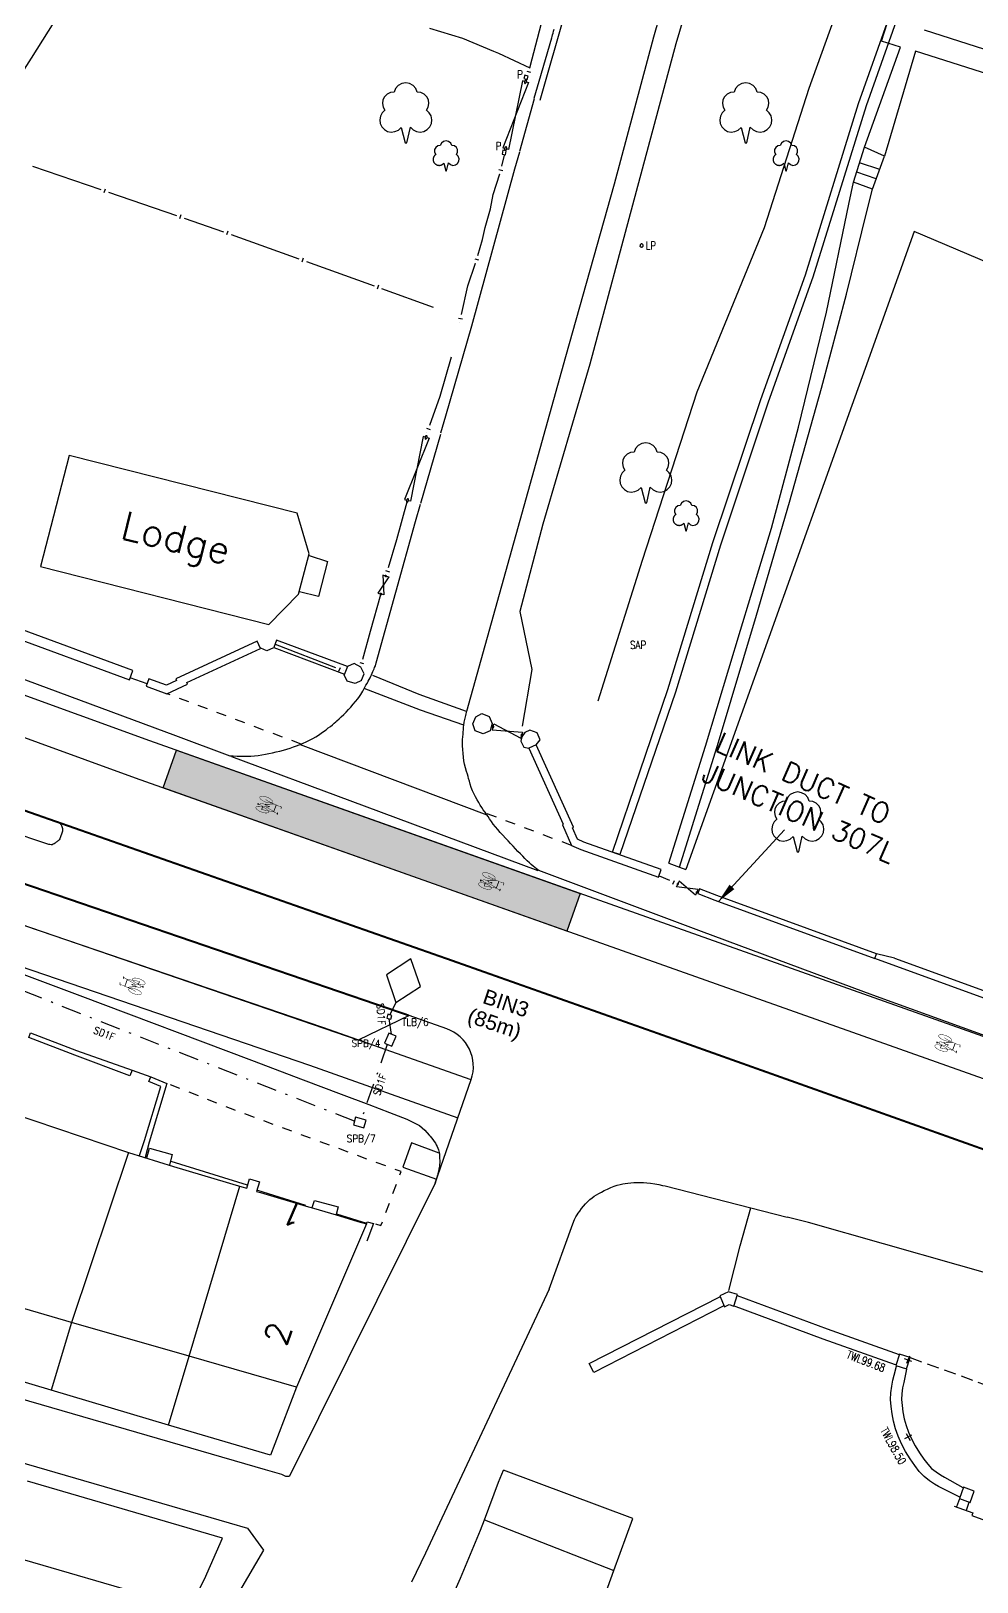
# Model space of a CAD drawing. Extents: x 427500 to 429848, y 434500 to 436505.
# Drawn here: x 428305.4 to 428352.7, y 435722.5 to 435800.1 of the extents above; entities that cross this region are included whole.
import ezdxf

# ---------------------------------------------------------------- set-up
doc = ezdxf.new("R2010")
doc.units = 0
for name, pattern in [('1003', [0.9, 0.6, -0.3]), ('1004', [6, 4, -2]), ('1010', [2, 1, -1]), ('DASHDOT1', [2, 1, -0.5, 0, -0.5]), ('DASHEDLINE', [1, 0.5, -0.5])]:
    doc.linetypes.add(name, pattern=pattern)
doc.layers.get('0').update_dxf_attribs({"color": 222})
for name, color, linetype in [('du-UTMCBOX', 40, 'Continuous'), ('du-UTMCDUCT-F1', 40, 'DASHDOT1'), ('du-UTMCTEXT', 40, 'Continuous'), ('LOOPS', 3, 'Continuous'), ('LPTIP_Ex_Base', 8, 'Continuous'), ('OS_LINE - Road Or Track', 8, 'DASHEDLINE'), ('PRO-MARKINGS', 7, 'Continuous'), ('PROPOSED', 1, 'Continuous'), ('UTC Text', 7, 'Continuous'), ('UTC_LOOPS', 3, 'Continuous')]:
    doc.layers.add(name, color=color, linetype=linetype)
doc.styles.add('LCC Romans', font='romans.shx', dxfattribs={"width": 0.9})
doc.styles.add('MtXpl_Romans', font='romans__.ttf')
doc.styles.add('Romans', font='romans.shx', dxfattribs={"width": 0.9})
doc.styles.get("Standard").update_dxf_attribs({"font": 'romans.shx'})
doc.dimstyles.new('LCC-Set-Out', dxfattribs={"dimtxt": 0.4, "dimasz": 0.8, "dimexe": 0.7, "dimexo": 0.25, "dimgap": 0.25, "dimtad": 2, "dimtih": 1, "dimtoh": 1, "dimdec": 3, "dimzin": 1, "dimdsep": 46, "dimtxsty": 'Romans', "dimcen": 0, "dimclrd": 256, "dimclre": 256, "dimclrt": 256, "dimadec": 0, "dimazin": 0, "dimtfac": 1, "dimtdec": 3, "dimtofl": 0, "dimtmove": 0, "dimatfit": 3, "dimfxl": 1, "dimtolj": 1, "dimtzin": 0, "dimarcsym": 0})

# ---------------------------------------------------------------- blocks, each defined once
blk = doc.blocks.new('FENCE_UP')
at = {"color": 0, "linetype": 'ByBlock', "flags": 128}
blk.add_lwpolyline([(0, 0.5), (0, -0.5)], dxfattribs=at)
blk = doc.blocks.new('GATE')
at = {"color": 0, "linetype": 'ByBlock', "flags": 128}
for points in [[(-0.450902, 0), (-0.451904, 0.007014), (-0.455912, 0.014028), (-0.460922, 0.019038), (-0.467936, 0.023046), (-0.475952, 0.024048), (-0.482966, 0.023046), (-0.48998, 0.019038), (-0.49499, 0.014028), (-0.498998, 0.007014), (-0.5, 0), (-0.498998, -0.007014), (-0.49499, -0.014028), (-0.48998, -0.019038), (-0.482966, -0.023046), (-0.475952, -0.024048), (-0.467936, -0.023046), (-0.460922, -0.019038), (-0.455912, -0.014028), (-0.451904, -0.007014)], [(-0.475952, 0.024048), (-0.475952, 0.078156), (0.475952, -0.078156), (0.475952, -0.024048)], [(-0.475952, -0.024048), (-0.475952, -0.078156), (0.475952, 0.078156), (0.475952, 0.024048)], [(-0.450902, 0), (-0.451904, -0.007014)], [(0.5, 0), (0.498998, 0.007014), (0.49499, 0.014028), (0.48998, 0.019038), (0.482966, 0.023046), (0.475952, 0.024048), (0.467936, 0.023046), (0.460922, 0.019038), (0.455912, 0.014028), (0.451904, 0.007014), (0.450902, 0), (0.451904, -0.007014), (0.455912, -0.014028), (0.460922, -0.019038), (0.467936, -0.023046), (0.475952, -0.024048), (0.482966, -0.023046), (0.48998, -0.019038), (0.49499, -0.014028), (0.498998, -0.007014)], [(0.5, 0), (0.498998, -0.007014)]]:
    blk.add_lwpolyline(points, dxfattribs=at)
blk = doc.blocks.new('CIRCL')
at = {"color": 0, "linetype": 'ByBlock', "flags": 128}
for points in [[(0.5, 0), (0.475, 0.154), (0.404, 0.293), (0.293, 0.404), (0.154, 0.475), (0, 0.5), (-0.154, 0.475), (-0.293, 0.404), (-0.404, 0.293), (-0.475, 0.154), (-0.5, 0), (-0.475, -0.154), (-0.404, -0.293), (-0.293, -0.404), (-0.154, -0.475), (0, -0.5), (0.154, -0.475), (0.293, -0.404), (0.404, -0.293), (0.475, -0.154)], [(0.5, 0), (0.475, -0.154)]]:
    blk.add_lwpolyline(points, dxfattribs=at)
blk = doc.blocks.new('SPOT')
at = {"color": 0, "linetype": 'ByBlock', "flags": 128}
for points in [[(-0.5, 0), (0.5, 0)], [(0, 0.5), (0, -0.5)]]:
    blk.add_lwpolyline(points, dxfattribs=at)
blk = doc.blocks.new('1057s')
at = {"color": 0}
blk.add_line((-0.063, 0.42), (-0.043, 0.389), dxfattribs=at)
for points, const_width in [([(-0.303, 0.316), (-0.289, 0.362), (-0.277, 0.409), (-0.268, 0.455), (-0.26, 0.501), (-0.255, 0.547), (-0.25, 0.594), (-0.246, 0.64), (-0.243, 0.688), (-0.24, 0.736), (-0.238, 0.783), (-0.236, 0.827), (-0.234, 0.867), (-0.232, 0.901), (-0.231, 0.928), (-0.23, 0.945), (-0.23, 0.951)], 0.0208), ([(-0.23, 0.92), (0.114, 0.92)], 0.0417), ([(-0.199, 0.701), (-0.23, 0.764)], 0.0333), ([(-0.23, 0.951), (-0.22, 1.097)], 0.0208), ([(-0.224, 0.766), (-0.229, 0.778)], 0.0125), ([(-0.209, 0.753), (-0.23, 0.795)], 0.00833), ([(-0.227, 0.778), (-0.228, 0.782)], 0.00833), ([(0.041, 0.461), (0.124, 0.92)], 0.0208), ([(0.11, 0.931), (0.125, 0.931)], 0.0208), ([(0.124, 0.92), (0.124, 0.951)], 0.0125), ([(0.134, 0.941), (0.155, 1.097)], 0.0208), ([(0.239, 0.357), (0.134, 0.931)], 0.0208), ([(0.134, 0.92), (0.134, 0.951)], 0.0125), ([(-0.053, 0.399), (-0.199, 0.701)], 0.0329), ([(-0.053, 0.399), (-0.199, 0.701)], 0.0125), ([(-0.063, 0.399), (-0.053, 0.368)], 0.0125), ([(-0.024, 0.528), (-0.023, 0.589)], 0.0417), ([(-0.033, 0.586), (-0.029, 0.591), (-0.025, 0.595), (-0.02, 0.595), (-0.017, 0.592), (-0.014, 0.586)], 0.0125), ([(-0.01, 0.484), (-0.029, 0.54)], 0.0189), ([(0.031, 0.155), (0.051, 0.118)], 0.0189), ([(0.051, 0.123), (0.051, 0.065)], 0.0417), ([(0.044, 0.065), (0.047, 0.056), (0.053, 0.055), (0.058, 0.061), (0.063, 0.071)], 0.0125), ([(0.072, 0.316), (0.239, 0.316)], 0.0417), ([(0.239, 0.357), (0.249, 0.316)], 0.0208), ([(0.249, 0.316), (0.239, 0.295)], 0.0125)]:
    blk.add_lwpolyline(points, dxfattribs=dict(at, const_width=const_width))
for points in [[(-0.221, 1.098, 0.0208, 0.0219, 0), (-0.226, 1.108, 0.0219, 0.0229, 0), (-0.229, 1.116, 0.0229, 0.0238, 0), (-0.233, 1.123, 0.0238, 0.0245, 0), (-0.236, 1.129, 0.0245, 0.0252, 0), (-0.239, 1.135, 0.0252, 0.0258, 0), (-0.241, 1.14, 0.0258, 0.0263, 0), (-0.243, 1.144, 0.0263, 0.0268, 0), (-0.244, 1.149, 0.0268, 0.0272, 0), (-0.246, 1.153, 0.0272, 0.0277, 0), (-0.246, 1.156, 0.0277, 0.0281, 0), (-0.246, 1.16, 0.0281, 0.0285, 0), (-0.245, 1.164, 0.0285, 0.0289, 0), (-0.244, 1.168, 0.0289, 0.0294, 0), (-0.242, 1.171, 0.0294, 0.0299, 0), (-0.238, 1.175, 0.0299, 0.0305, 0), (-0.234, 1.179, 0.0305, 0.0313, 0), (-0.229, 1.183, 0.0313, 0.0321, 0), (-0.222, 1.188, 0.0321, 0.0331, 0), (-0.213, 1.192, 0.0331, 0.0343, 0), (-0.203, 1.195, 0.0343, 0.0357, 0), (-0.19, 1.199, 0.0357, 0.0374, 0), (-0.175, 1.201, 0.0374, 0.0394, 0), (-0.157, 1.203, 0.0394, 0.0417, 0), (-0.135, 1.203, 0.0417, 0.0417, 0)], [(0.076, 1.129, 0.0208, 0.0625, 0), (0.172, 1.125, 0.0625, 0.0208, 0), (0.215, 1.143, 0.0208, 0.0208, 0)]]:
    blk.add_lwpolyline(points, format="xyseb", dxfattribs=at)
at = {"color": 0, "const_width": 0.0208}
for points in [[(-0.303, 0.691, 0.213749), (-0.343, 0.673, 0.093897), (-0.392, 0.591, 0.050566), (-0.418, 0.49, 0.037992), (-0.428, 0.352, 0.037992), (-0.418, 0.214, 0.050566), (-0.392, 0.113, 0.093897), (-0.343, 0.031, 0.213749), (-0.303, 0.013, 0.213749), (-0.264, 0.031, 0.093897), (-0.215, 0.113, 0.050566), (-0.188, 0.214, 0.037992), (-0.178, 0.352, 0.037992), (-0.188, 0.49, 0.050566), (-0.215, 0.591, 0.093897), (-0.264, 0.673, 0.213749)], [(0.009, 0.482, 0.211848), (-0.01, 0.473, 0.094525), (-0.035, 0.433, 0.051213), (-0.048, 0.384, 0.038544), (-0.053, 0.316, 0.038544), (-0.048, 0.247, 0.051213), (-0.035, 0.198, 0.094525), (-0.01, 0.158, 0.211848), (0.009, 0.149, 0.211848), (0.029, 0.158, 0.094525), (0.054, 0.198, 0.051213), (0.067, 0.247, 0.038544), (0.072, 0.316, 0.038544), (0.067, 0.384, 0.051213), (0.054, 0.433, 0.094525), (0.029, 0.473, 0.211848)], [(0.239, 0.691, 0.213749), (0.199, 0.673, 0.093897), (0.15, 0.591, 0.050566), (0.124, 0.49, 0.037992), (0.114, 0.352, 0.037992), (0.124, 0.214, 0.050566), (0.15, 0.113, 0.093897), (0.199, 0.031, 0.213749), (0.239, 0.013, 0.213749), (0.278, 0.031, 0.093897), (0.327, 0.113, 0.050566), (0.353, 0.214, 0.037992), (0.364, 0.352, 0.037992), (0.353, 0.49, 0.050566), (0.327, 0.591, 0.093897), (0.278, 0.673, 0.213749)]]:
    blk.add_lwpolyline(points, format="xyb", close=True, dxfattribs=at)
at = {"color": 0}
for points in [[(-0.038, 0.587), (-0.038, 0.588), (-0.037, 0.59), (-0.036, 0.591), (-0.036, 0.592), (-0.035, 0.593), (-0.035, 0.594), (-0.034, 0.595), (-0.033, 0.595), (-0.033, 0.596), (-0.032, 0.597), (-0.032, 0.597), (-0.031, 0.598), (-0.03, 0.598), (-0.03, 0.599), (-0.029, 0.599), (-0.029, 0.599), (-0.028, 0.6), (-0.028, 0.6), (-0.027, 0.6), (-0.026, 0.6), (-0.026, 0.601), (-0.025, 0.601), (-0.025, 0.601), (-0.024, 0.601), (-0.023, 0.601), (-0.023, 0.601), (-0.022, 0.601), (-0.021, 0.601), (-0.021, 0.601), (-0.02, 0.601), (-0.02, 0.601), (-0.019, 0.6), (-0.019, 0.6), (-0.018, 0.6), (-0.018, 0.6), (-0.017, 0.599), (-0.017, 0.599), (-0.016, 0.599), (-0.016, 0.598), (-0.016, 0.598), (-0.015, 0.598), (-0.015, 0.597), (-0.014, 0.597), (-0.014, 0.597), (-0.014, 0.596), (-0.013, 0.596), (-0.013, 0.595), (-0.013, 0.595), (-0.012, 0.594), (-0.012, 0.593), (-0.011, 0.593), (-0.011, 0.592), (-0.011, 0.591), (-0.01, 0.59), (-0.01, 0.589), (-0.009, 0.588)], [(0.035, 0.065), (0.036, 0.062), (0.037, 0.06), (0.037, 0.058), (0.038, 0.056), (0.039, 0.054), (0.04, 0.053), (0.041, 0.052), (0.042, 0.051), (0.043, 0.05), (0.044, 0.049), (0.044, 0.048), (0.045, 0.047), (0.046, 0.047), (0.047, 0.046), (0.048, 0.045), (0.048, 0.045), (0.049, 0.045), (0.049, 0.044), (0.05, 0.044), (0.051, 0.044), (0.051, 0.044), (0.052, 0.044), (0.052, 0.044), (0.053, 0.044), (0.053, 0.045), (0.054, 0.045), (0.055, 0.045), (0.056, 0.046), (0.056, 0.047), (0.057, 0.047), (0.058, 0.048), (0.059, 0.049), (0.06, 0.051), (0.061, 0.052), (0.062, 0.054), (0.063, 0.055), (0.064, 0.057), (0.066, 0.06), (0.067, 0.062), (0.068, 0.065)]]:
    blk.add_lwpolyline(points, dxfattribs=at)
for points in [[(0.035, 0.064), (0.038, 0.056), (0.042, 0.049), (0.049, 0.044)], [(0.042, 0.049), (0.049, 0.044), (0.053, 0.044), (0.058, 0.048)], [(0.053, 0.044), (0.058, 0.048), (0.062, 0.053), (0.064, 0.057)]]:
    blk.add_solid(points, dxfattribs=at)
blk = doc.blocks.new('SPB')
at = {"flags": 128}
blk.add_lwpolyline([(-0.275, 0.2), (-0.275, -0.2), (0.275, -0.2), (0.275, 0.2)], close=True, dxfattribs=at)
blk = doc.blocks.new('TLB')
for p, q in [((-0.1, 0.1), (-0.1, -0.1)), ((0.1, 0.1), (-0.1, 0.1)), ((0.1, -0.1), (0.1, 0.1)), ((-0.1, -0.1), (0.1, -0.1))]:
    blk.add_line(p, q)

msp = doc.modelspace()

# ---------------------------------------------------------------- hatches: boundary and pattern name
at = {"layer": 'PRO-MARKINGS', "true_color": 0x58ba48}
h = msp.add_hatch(color=85, dxfattribs=at)
h.dxf.hatch_style = 1
h.paths.add_polyline_path([(428312.036, 435762.215), (428312.704, 435764.1), (428332.889, 435756.942), (428332.219, 435755.055)])

# ---------------------------------------------------------------- linework, layer by layer
at = {"layer": 'du-UTMCDUCT-F1', "flags": 128}
for points in [[(428321.597, 435745.545), (428297.861, 435754.884)], [(428323.445, 435749.905), (428323.338, 435750.672)], [(428323.24, 435749.394), (428321.947, 435745.665)]]:
    msp.add_lwpolyline(points, dxfattribs=at)
at = {"layer": 'LOOPS'}
msp.add_line((428323.668, 435751.482), (428323.37, 435750.871), dxfattribs=at)
at = {"layer": 'LOOPS', "flags": 128}
msp.add_lwpolyline([(428324.424, 435753.677), (428323.195, 435752.873), (428323.668, 435751.482), (428324.897, 435752.286), (428324.424, 435753.677)], dxfattribs=at)
at = {"layer": 'LPTIP_Ex_Base', "color": 251, "true_color": 0x636466}
for p, q in [((428347.95, 435799.55), (428352.05, 435812.25)), ((428305.45, 435798.7), (428307.15, 435801.4)), ((428325.35, 435800.2), (428327, 435799.7)), ((428357.1, 435797.85), (428350.1, 435800.1)), ((428327, 435799.7), (428328.55, 435799.05)), ((428347.1, 435794.25), (428348.9, 435799.25)), ((428348.9, 435799.25), (428347.95, 435799.55)), ((428304.75, 435797.6), (428305.45, 435798.7)), ((428328.55, 435799.05), (428328.8, 435798.95)), ((428328.8, 435798.95), (428330.362, 435798.219)), ((428349.65, 435799.05), (428348.1, 435793.8)), ((428364.45, 435794.35), (428349.65, 435799.05)), ((428346.55, 435792.5), (428347.1, 435794.25)), ((428348.1, 435793.8), (428347.1, 435794.25)), ((428347.5, 435792.15), (428348.1, 435793.8)), ((428347.69, 435792.67), (428346.71, 435793.01)), ((428347.86, 435793.13), (428346.85, 435793.47)), ((428346.32, 435791.41), (428346.55, 435792.5)), ((428347.5, 435792.15), (428346.55, 435792.5)), ((428345.2, 435786), (428346.32, 435791.41)), ((428347.22, 435791.03), (428347.5, 435792.15)), ((428346.2, 435786.9), (428347.22, 435791.03)), ((428349.58, 435790.03), (428347.13, 435783.18)), ((428360.5, 435785.42), (428349.58, 435790.03)), ((428344.95, 435782.2), (428346.2, 435786.9)), ((428343.8, 435780.25), (428345.2, 435786)), ((428347.13, 435783.18), (428346.47, 435781.34)), ((428343.35, 435776.5), (428344.95, 435782.2)), ((428346.47, 435781.34), (428338.17, 435758.13)), ((428342.45, 435775.2), (428343.8, 435780.25)), ((428341.7, 435770.85), (428343.35, 435776.5)), ((428340.9, 435770.1), (428342.45, 435775.2)), ((428339.8, 435764.5), (428341.7, 435770.85)), ((428339.15, 435764.3), (428340.9, 435770.1)), ((428337.31, 435758.45), (428339.15, 435764.3)), ((428337.85, 435758.25), (428339.8, 435764.5)), ((428337.31, 435758.45), (428337.85, 435758.25)), ((428337.85, 435758.25), (428338.17, 435758.13)), ((428304.39, 435745.99), (428310.308, 435743.989)), ((428310.308, 435743.989), (428307.45, 435735.49)), ((428313.33, 435733.8), (428315.872, 435742.299)), ((428261.3, 435741.2), (428315.336, 435725.466)), ((428322.205, 435740.42), (428318.7, 435732.25)), ((428322.205, 435740.42), (428322.205, 435740.42)), ((428322.205, 435740.42), (428322.205, 435740.42)), ((428322.205, 435740.42), (428322.205, 435740.42)), ((428307.45, 435735.49), (428301.65, 435737.17)), ((428331.337, 435737.16), (428325.85, 435725.45)), ((428307.45, 435735.49), (428306.44, 435732.1)), ((428313.33, 435733.8), (428307.45, 435735.49)), ((428299.3, 435733.3), (428317.128, 435728.138)), ((428306.44, 435732.1), (428300.61, 435733.84)), ((428312.3, 435730.35), (428313.33, 435733.8)), ((428318.7, 435732.25), (428313.33, 435733.8)), ((428312.3, 435730.35), (428306.44, 435732.1)), ((428318.7, 435732.25), (428317.4, 435728.85)), ((428317.4, 435728.85), (428312.3, 435730.35)), ((428317.128, 435728.138), (428317.95, 435727.9)), ((428317.95, 435727.9), (428318.15, 435727.8)), ((428328.8, 435727.5), (428329.05, 435728.1)), ((428335.51, 435725.68), (428329.05, 435728.1)), ((428315, 435724.7), (428305.25, 435727.55)), ((428318.15, 435727.8), (428318.35, 435727.8)), ((428328.1, 435725.62), (428328.8, 435727.5)), ((428327.9, 435725.1), (428328.1, 435725.62)), ((428328.1, 435725.62), (428334.57, 435723.09)), ((428334.57, 435723.09), (428335.51, 435725.68)), ((428314.1, 435722.65), (428315, 435724.7)), ((428315.336, 435725.466), (428316.25, 435725.2)), ((428316.25, 435725.2), (428317.05, 435724.1)), ((428325.85, 435725.45), (428325.15, 435723.95)), ((428326.9, 435722.7), (428327.9, 435725.1)), ((428317.05, 435724.1), (428315.85, 435722.05)), ((428325.15, 435723.95), (428324.45, 435722.5)), ((428304.19, 435723.88), (428312.2, 435721.55)), ((428313.05, 435720.65), (428314.1, 435722.65)), ((428325.6, 435719.75), (428326.9, 435722.7)), ((428327.99, 435705.02), (428334.57, 435723.09))]:
    msp.add_line(p, q, dxfattribs=at)
at = {"layer": 'LPTIP_Ex_Base', "color": 251, "true_color": 0x636466, "flags": 128}
for points in [[(428335.277, 435812.069), (428334.549, 435809.552), (428332.151, 435801.072), (428330.87, 435796.581)], [(428327.065, 435765.357), (428327.074, 435765.411), (428327.081, 435765.449), (428327.09, 435765.502), (428327.101, 435765.565), (428327.113, 435765.632), (428327.127, 435765.698), (428327.143, 435765.766), (428327.163, 435765.838), (428327.183, 435765.912), (428327.201, 435765.985), (428327.215, 435766.052), (428329.879, 435775.605), (428332.175, 435783.777), (428334.606, 435792.415), (428336.569, 435799.764), (428338.964, 435808.118), (428339.731, 435810.749)], [(428340.872, 435810.396), (428340.119, 435807.693), (428337.675, 435799.417), (428335.693, 435792.037), (428333.369, 435783.395), (428331.013, 435775.399), (428329.871, 435771.037), (428330.47, 435768.141), (428329.987, 435765.305)], [(428348.146, 435807.821), (428344.315, 435797.181), (428342.085, 435790.211), (428338.72, 435782.01), (428335.989, 435773.593), (428333.767, 435766.555)], [(428330.362, 435798.219), (428330.479, 435798.676), (428330.93, 435800.39), (428330.93, 435800.39)], [(428330.588, 435796.697), (428330.832, 435797.549), (428331.461, 435799.721), (428331.479, 435799.779), (428331.503, 435799.86), (428331.531, 435799.955), (428331.558, 435800.055), (428331.579, 435800.152)], [(428330.263, 435797.832), (428330.263, 435797.832)], [(428330.589, 435796.67), (428329.844, 435794.04)], [(428329.845, 435793.996), (428329.6, 435793.144), (428327.459, 435785.308), (428326.144, 435780.809), (428325.9, 435779.952)], [(428328.968, 435793.307), (428329.109, 435793.854)], [(428305.509, 435793.298), (428308.914, 435792.13)], [(428327.766, 435788.833), (428328.006, 435789.638), (428328.128, 435790.231), (428328.406, 435791.166), (428328.528, 435791.878), (428328.867, 435792.92), (428328.867, 435792.92)], [(428309.293, 435792), (428312.698, 435790.833)], [(428313.077, 435790.703), (428315.054, 435790.025), (428315.054, 435790.025)], [(428315.431, 435789.89), (428318.818, 435788.672)], [(428319.195, 435788.536), (428322.582, 435787.318)], [(428326.948, 435785.883), (428327.26, 435787.312), (428327.651, 435788.45), (428327.651, 435788.45)], [(428322.959, 435787.183), (428325.537, 435786.256)], [(428326.863, 435785.492), (428326.863, 435785.492)], [(428325.361, 435780.35), (428325.883, 435781.804), (428326.455, 435783.767)], [(428325.897, 435779.882), (428324.894, 435776.43)], [(428325.226, 435779.973), (428325.226, 435779.973)], [(428322.086, 435767.188), (428322.167, 435767.345), (428322.228, 435767.443), (428322.288, 435767.544), (428322.34, 435767.636), (428322.381, 435767.717), (428322.419, 435767.796), (428322.453, 435767.874), (428322.487, 435767.953), (428322.521, 435768.034), (428322.552, 435768.105), (428322.58, 435768.165), (428322.609, 435768.232), (428322.644, 435768.327), (428322.689, 435768.468), (428324.647, 435775.53), (428324.893, 435776.396)], [(428323.307, 435773.241), (428323.716, 435774.633), (428324.228, 435776.511)], [(428319.338, 435773.831), (428320.251, 435773.543), (428319.809, 435771.785), (428318.859, 435772.026)], [(428323.195, 435772.858), (428323.195, 435772.858)], [(428322.011, 435768.653), (428322.407, 435770.045), (428322.916, 435771.889)], [(428304.204, 435769.878), (428310.348, 435767.62), (428310.521, 435768.089), (428304.374, 435770.348)], [(428317.551, 435769.222), (428317.222, 435769.07), (428316.923, 435769.199)], [(428321.243, 435768.279), (428317.709, 435769.605), (428317.569, 435769.231), (428321.094, 435767.908)], [(428320.675, 435768.214), (428317.645, 435769.385)], [(428321.959, 435767.599), (428322.081, 435767.913), (428321.925, 435768.245), (428321.579, 435768.434), (428321.243, 435768.279), (428321.083, 435767.863)], [(428321.901, 435768.268), (428321.901, 435768.268)], [(428304.119, 435768), (428312.651, 435764.836), (428315.373, 435763.823)], [(428311.228, 435767.418), (428310.387, 435767.725)], [(428321.048, 435768.07), (428321.048, 435768.07)], [(428321.953, 435767.586), (428321.63, 435767.429), (428321.236, 435767.554), (428321.083, 435767.863)], [(428322.494, 435767.853), (428324.82, 435766.901), (428327.191, 435766.055)], [(428315.378, 435763.821), (428315.532, 435763.812), (428315.737, 435763.804), (428315.968, 435763.798), (428316.202, 435763.798), (428316.416, 435763.804), (428316.606, 435763.818), (428316.789, 435763.839), (428316.969, 435763.865), (428317.146, 435763.896), (428317.325, 435763.929), (428317.507, 435763.968), (428317.691, 435764.011), (428317.873, 435764.058), (428318.049, 435764.106), (428318.216, 435764.155), (428318.382, 435764.208), (428318.551, 435764.267), (428318.708, 435764.324), (428318.84, 435764.374), (428318.935, 435764.409), (428319.036, 435764.457), (428319.18, 435764.524), (428319.346, 435764.603), (428319.515, 435764.688), (428319.666, 435764.771), (428319.8, 435764.856), (428319.932, 435764.946), (428320.058, 435765.038), (428320.177, 435765.127), (428320.288, 435765.211), (428320.393, 435765.293), (428320.494, 435765.377), (428320.585, 435765.454), (428320.661, 435765.52), (428320.717, 435765.567), (428320.834, 435765.669), (428320.938, 435765.766), (428321.06, 435765.882), (428321.186, 435766.005), (428321.303, 435766.128), (428321.418, 435766.256), (428321.537, 435766.395), (428321.654, 435766.536), (428321.761, 435766.67), (428321.849, 435766.785), (428321.918, 435766.884), (428321.972, 435766.973), (428322.014, 435767.05), (428322.046, 435767.113), (428322.086, 435767.188)], [(428327.065, 435765.357), (428324.898, 435766.097), (428322.085, 435767.188)], [(428347.066, 435752.022), (428338.951, 435755.034), (428330.824, 435758.083), (428330.775, 435758.121), (428330.706, 435758.172), (428330.625, 435758.234), (428330.534, 435758.307), (428330.441, 435758.386), (428330.344, 435758.475), (428330.238, 435758.574), (428330.126, 435758.681), (428330.011, 435758.794), (428329.895, 435758.911), (428329.776, 435759.034), (428329.653, 435759.163), (428329.528, 435759.297), (428329.403, 435759.433), (428329.277, 435759.57), (428329.149, 435759.708), (428329.016, 435759.849), (428328.885, 435759.991), (428328.76, 435760.131), (428328.647, 435760.265), (428328.543, 435760.401), (428328.443, 435760.542), (428328.353, 435760.675), (428328.278, 435760.788), (428328.224, 435760.868), (428328.179, 435760.931), (428328.116, 435761.017), (428328.042, 435761.12), (428327.964, 435761.234), (428327.888, 435761.355), (428327.811, 435761.484), (428327.728, 435761.627), (428327.645, 435761.777), (428327.567, 435761.929), (428327.5, 435762.076), (428327.442, 435762.231), (428327.39, 435762.396), (428327.345, 435762.556), (428327.308, 435762.693), (428327.282, 435762.789), (428327.25, 435762.894), (428327.205, 435763.039), (428327.153, 435763.211), (428327.105, 435763.394), (428327.068, 435763.571), (428327.044, 435763.749), (428327.027, 435763.939), (428327.015, 435764.131), (428327.007, 435764.315), (428327.004, 435764.482), (428327.006, 435764.634), (428327.016, 435764.777), (428327.028, 435764.908), (428327.04, 435765.023), (428327.048, 435765.121), (428327.05, 435765.196), (428327.049, 435765.253), (428327.065, 435765.357)], [(428330.679, 435764.366), (428330.877, 435764.615), (428330.742, 435764.966), (428330.372, 435765.106), (428330.115, 435764.978), (428329.972, 435764.773), (428329.911, 435764.559), (428330.076, 435764.255), (428330.315, 435764.201)], [(428315.444, 435763.787), (428321.369, 435761.58), (428330.761, 435758.087)], [(428337.371, 435757.578), (428336.849, 435757.8)], [(428337.739, 435757.421), (428337.739, 435757.421)], [(428299.229, 435755.077), (428307.863, 435751.841), (428316.459, 435748.596), (428319.037, 435747.622), (428320.931, 435746.908), (428322.311, 435746.386), (428323.35, 435745.99), (428324.218, 435745.655), (428324.857, 435745.33), (428325.126, 435745.097), (428325.342, 435744.856), (428325.385, 435744.802), (428325.448, 435744.725), (428325.519, 435744.636), (428325.588, 435744.543), (428325.645, 435744.457), (428325.691, 435744.375), (428325.732, 435744.291), (428325.767, 435744.208), (428325.797, 435744.127), (428325.821, 435744.051), (428325.836, 435743.982), (428325.843, 435743.918), (428325.846, 435743.857), (428325.847, 435743.795), (428325.849, 435743.73), (428325.854, 435743.664), (428325.86, 435743.6), (428325.864, 435743.534), (428325.864, 435743.461), (428325.859, 435743.379), (428325.844, 435743.277), (428325.82, 435743.155), (428325.794, 435743.033), (428325.771, 435742.926), (428325.755, 435742.851), (428325.642, 435742.445), (428318.35, 435727.8)], [(428348.488, 435753.366), (428347.611, 435753.692)], [(428348.607, 435753.695), (428347.697, 435753.927)], [(428348.607, 435753.695), (428360.072, 435749.538)], [(428359.952, 435749.209), (428348.488, 435753.366)], [(428359.226, 435747.612), (428347.886, 435751.721), (428347.066, 435752.022)], [(428310.482, 435748.103), (428311.417, 435747.763)], [(428310.858, 435743.839), (428311.103, 435744.588), (428311.917, 435747.292), (428311.324, 435747.531), (428311.417, 435747.763), (428312.222, 435747.438), (428311.337, 435744.498), (428311.138, 435743.743)], [(428311.214, 435743.722), (428311.343, 435744.2), (428312.492, 435743.88), (428312.35, 435743.37)], [(428325.84, 435743.948), (428324.443, 435744.469), (428324.013, 435743.253), (428325.698, 435742.648)], [(428310.308, 435743.989), (428312.558, 435743.287), (428315.969, 435742.27), (428316.216, 435742.197), (428316.355, 435742.668), (428316.859, 435742.52), (428316.709, 435742.043), (428316.904, 435741.985), (428319.19, 435741.302), (428319.554, 435741.209), (428320.682, 435740.865), (428321.77, 435740.543), (428322.204, 435740.414), (428322.207, 435740.426), (428322.236, 435740.524), (428322.559, 435740.431), (428322.225, 435739.547)], [(428312.422, 435743.549), (428316.233, 435742.374)], [(428316.744, 435742.095), (428319.158, 435741.347)], [(428331.337, 435737.16), (428332.52, 435740.418), (428332.609, 435740.631), (428332.676, 435740.772), (428332.732, 435740.87), (428332.791, 435740.957), (428332.865, 435741.06), (428332.956, 435741.182), (428333.055, 435741.303), (428333.159, 435741.421), (428333.267, 435741.532), (428333.376, 435741.632), (428333.482, 435741.72), (428333.588, 435741.797), (428333.698, 435741.868), (428333.815, 435741.936), (428333.944, 435742.005), (428334.09, 435742.079), (428334.25, 435742.156), (428334.416, 435742.229), (428334.581, 435742.295), (428334.736, 435742.35), (428334.877, 435742.391), (428335.01, 435742.421), (428335.14, 435742.443), (428335.273, 435742.46), (428335.416, 435742.474), (428335.567, 435742.485), (428335.723, 435742.491), (428335.884, 435742.493), (428336.049, 435742.488), (428336.219, 435742.477), (428336.409, 435742.453), (428336.619, 435742.418), (428336.826, 435742.379), (428337.005, 435742.343), (428337.133, 435742.318), (428343.231, 435740.747)], [(428319.482, 435741.244), (428319.594, 435741.593), (428320.781, 435741.274), (428320.68, 435740.881)], [(428340.32, 435737.082), (428340.886, 435739.327), (428341.426, 435741.212)], [(428320.698, 435740.912), (428322.199, 435740.46)], [(428355.549, 435737.281), (428344.297, 435740.481), (428343.231, 435740.747)], [(428340.075, 435736.324), (428333.564, 435732.985), (428333.336, 435733.43), (428339.874, 435736.777)], [(428340.733, 435736.833), (428345.229, 435735.175), (428348.835, 435733.887)], [(428348.649, 435733.365), (428345.042, 435734.658), (428340.554, 435736.316)], [(428351.862, 435726.748), (428350.799, 435727.282), (428350.598, 435727.407), (428350.352, 435727.573), (428350.089, 435727.782), (428349.843, 435728.034), (428349.614, 435728.332), (428349.382, 435728.672), (428349.157, 435729.041), (428348.953, 435729.421), (428348.784, 435729.795), (428348.653, 435730.167), (428348.552, 435730.547), (428348.479, 435730.923), (428348.43, 435731.285), (428348.403, 435731.63), (428348.412, 435731.973), (428348.46, 435732.309), (428348.523, 435732.61), (428348.582, 435732.853), (428348.697, 435733.307)], [(428349.195, 435733.148), (428349.118, 435732.73), (428349.06, 435732.489), (428349.002, 435732.214), (428348.961, 435731.927), (428348.953, 435731.644), (428348.977, 435731.343), (428349.022, 435731.013), (428349.089, 435730.67), (428349.179, 435730.329), (428349.295, 435729.999), (428349.446, 435729.665), (428349.635, 435729.314), (428349.845, 435728.97), (428350.06, 435728.655), (428350.26, 435728.395), (428350.459, 435728.19), (428350.677, 435728.017), (428350.897, 435727.869), (428351.096, 435727.745), (428352.011, 435727.238)], [(428351.593, 435726.311), (428352.514, 435725.976), (428352.472, 435725.831), (428354.514, 435725.078), (428354.57, 435725.226), (428354.919, 435725.1), (428354.871, 435724.944), (428355.085, 435724.858), (428355.378, 435725.676), (428355.932, 435725.475), (428355.44, 435724.099), (428357.517, 435723.327), (428358.043, 435724.693), (428358.596, 435724.491), (428358.269, 435723.702), (428358.684, 435723.551), (428358.734, 435723.697), (428358.93, 435723.634), (428358.877, 435723.484), (428358.935, 435723.458), (428360.067, 435723.044), (428360.913, 435722.734), (428360.97, 435722.871), (428361.839, 435722.524)], [(428351.847, 435726.668), (428351.709, 435726.276)], [(428352.201, 435726.099), (428352.34, 435726.502)]]:
    msp.add_lwpolyline(points, dxfattribs=at)
for points in [[(428334.872, 435758.878), (428334.494, 435759.008), (428337.268, 435767.13), (428339.516, 435774.482), (428341.911, 435781.633), (428344.145, 435787.872), (428346.799, 435796.438), (428349.832, 435804.992), (428350.209, 435804.859), (428347.179, 435796.312), (428344.525, 435787.745), (428342.289, 435781.502), (428339.897, 435774.36), (428337.648, 435767.007)], [(428330.285, 435797.803), (428330.122, 435797.854), (428330.069, 435797.683), (428330.231, 435797.632)], [(428329.191, 435794.066), (428329.024, 435794.094), (428328.991, 435793.899), (428329.158, 435793.871)], [(428305.909, 435773.291), (428317.317, 435770.389), (428318.807, 435771.896), (428319.339, 435773.918), (428318.739, 435775.944), (428307.337, 435778.83)], [(428316.728, 435769.548), (428312.662, 435767.669), (428312.706, 435767.585), (428312.198, 435767.357), (428311.323, 435767.677), (428311.185, 435767.302), (428312.214, 435766.926), (428313.257, 435767.394), (428313.211, 435767.482), (428316.896, 435769.184)], [(428327.526, 435765.416), (428327.664, 435765.771), (428327.976, 435765.942), (428328.327, 435765.781), (428328.483, 435765.439), (428328.382, 435765.073), (428328.039, 435764.921), (428327.631, 435765.077)], [(428336.932, 435758.133), (428333.07, 435759.503), (428332.751, 435759.645), (428332.5, 435760.218), (428332.551, 435760.25), (428330.679, 435764.366), (428330.315, 435764.201), (428332.041, 435760.403), (428331.995, 435760.374), (428332.446, 435759.343), (428332.922, 435759.131), (428336.798, 435757.756)], [(428347.697, 435753.927), (428339.71, 435756.83), (428338.858, 435757.164), (428338.767, 435756.932), (428339.622, 435756.596), (428347.611, 435753.692)], [(428305.314, 435749.742), (428305.404, 435749.975), (428307.706, 435749.085), (428310.482, 435748.103), (428310.375, 435747.817), (428307.614, 435748.852)], [(428340.107, 435736.274), (428340.34, 435736.378), (428340.571, 435736.307), (428340.747, 435736.881), (428340.301, 435737.018), (428339.863, 435736.822)], [(428348.854, 435733.91), (428348.665, 435733.34), (428349.203, 435733.163), (428349.391, 435733.732)], [(428352.049, 435727.247), (428351.853, 435726.68), (428352.389, 435726.494), (428352.585, 435727.061)]]:
    msp.add_lwpolyline(points, close=True, dxfattribs=at)
at = {"layer": 'LPTIP_Ex_Base', "color": 251, "true_color": 0x636466}
for points in [[(428323.126, 435796.097), (428322.99, 435795.969), (428322.901, 435795.806), (428322.866, 435795.623), (428322.888, 435795.439), (428322.967, 435795.27), (428323.094, 435795.134), (428323.256, 435795.043), (428323.439, 435795.007), (428323.624, 435795.028), (428323.793, 435795.106), (428323.93, 435795.232), (428323.931, 435795.235), (428324.132, 435794.461), (428324.212, 435794.461), (428324.393, 435795.244), (428324.393, 435795.244), (428324.529, 435795.113), (428324.699, 435795.031), (428324.885, 435795.007), (428325.07, 435795.041), (428325.236, 435795.131), (428325.364, 435795.269), (428325.444, 435795.439), (428325.467, 435795.626), (428325.43, 435795.811), (428325.338, 435795.975), (428325.199, 435796.102), (428325.287, 435796.259), (428325.319, 435796.436), (428325.294, 435796.615), (428325.212, 435796.775), (428325.083, 435796.901), (428324.92, 435796.979), (428324.741, 435797), (428324.741, 435797), (428324.664, 435797.184), (428324.531, 435797.331), (428324.356, 435797.427), (428324.16, 435797.461), (428323.964, 435797.427), (428323.789, 435797.331), (428323.656, 435797.184), (428323.579, 435797), (428323.399, 435796.978), (428323.236, 435796.9), (428323.107, 435796.773), (428323.025, 435796.611), (428323.001, 435796.431), (428323.036, 435796.254), (428323.126, 435796.097)], [(428340.126, 435796.097), (428339.99, 435795.969), (428339.901, 435795.806), (428339.866, 435795.623), (428339.888, 435795.439), (428339.967, 435795.27), (428340.094, 435795.134), (428340.256, 435795.043), (428340.439, 435795.007), (428340.624, 435795.028), (428340.793, 435795.106), (428340.93, 435795.232), (428340.931, 435795.235), (428341.132, 435794.461), (428341.212, 435794.461), (428341.393, 435795.244), (428341.393, 435795.244), (428341.529, 435795.113), (428341.699, 435795.031), (428341.885, 435795.007), (428342.07, 435795.041), (428342.236, 435795.131), (428342.364, 435795.269), (428342.444, 435795.439), (428342.467, 435795.626), (428342.43, 435795.811), (428342.338, 435795.975), (428342.199, 435796.102), (428342.287, 435796.259), (428342.319, 435796.436), (428342.294, 435796.615), (428342.212, 435796.775), (428342.083, 435796.901), (428341.92, 435796.979), (428341.741, 435797), (428341.741, 435797), (428341.664, 435797.184), (428341.531, 435797.331), (428341.356, 435797.427), (428341.16, 435797.461), (428340.964, 435797.427), (428340.789, 435797.331), (428340.656, 435797.184), (428340.579, 435797), (428340.399, 435796.978), (428340.236, 435796.9), (428340.107, 435796.773), (428340.025, 435796.611), (428340.001, 435796.431), (428340.036, 435796.254), (428340.126, 435796.097)], [(428325.663, 435793.887), (428325.648, 435793.876), (428325.634, 435793.864), (428325.62, 435793.852), (428325.608, 435793.838), (428325.596, 435793.824), (428325.585, 435793.808), (428325.575, 435793.793), (428325.566, 435793.776), (428325.558, 435793.759), (428325.551, 435793.742), (428325.545, 435793.724), (428325.54, 435793.706), (428325.537, 435793.688), (428325.535, 435793.669), (428325.533, 435793.651), (428325.533, 435793.632), (428325.534, 435793.613), (428325.537, 435793.595), (428325.54, 435793.576), (428325.545, 435793.558), (428325.55, 435793.541), (428325.557, 435793.523), (428325.565, 435793.506), (428325.574, 435793.49), (428325.584, 435793.474), (428325.595, 435793.459), (428325.607, 435793.444), (428325.619, 435793.431), (428325.633, 435793.418), (428325.647, 435793.406), (428325.662, 435793.395), (428325.678, 435793.385), (428325.694, 435793.376), (428325.711, 435793.367), (428325.729, 435793.36), (428325.746, 435793.355), (428325.764, 435793.35), (428325.783, 435793.346), (428325.801, 435793.344), (428325.82, 435793.342), (428325.838, 435793.342), (428325.857, 435793.343), (428325.876, 435793.345), (428325.894, 435793.349), (428325.912, 435793.353), (428325.93, 435793.359), (428325.947, 435793.365), (428325.964, 435793.373), (428325.981, 435793.382), (428325.997, 435793.392), (428326.012, 435793.403), (428326.027, 435793.414), (428326.04, 435793.427), (428326.053, 435793.441), (428326.065, 435793.455), (428326.066, 435793.456), (428326.167, 435793.069), (428326.194, 435793.069), (428326.297, 435793.461), (428326.297, 435793.461), (428326.395, 435793.377), (428326.52, 435793.343), (428326.647, 435793.364), (428326.753, 435793.436), (428326.819, 435793.547), (428326.832, 435793.676), (428326.79, 435793.797), (428326.7, 435793.89), (428326.754, 435794.003), (428326.752, 435794.129), (428326.695, 435794.241), (428326.595, 435794.316), (428326.471, 435794.339), (428326.413, 435794.458), (428326.309, 435794.54), (428326.181, 435794.569), (428326.052, 435794.54), (428325.948, 435794.458), (428325.89, 435794.339), (428325.766, 435794.316), (428325.665, 435794.24), (428325.608, 435794.127), (428325.608, 435794.001), (428325.663, 435793.887)], [(428342.663, 435793.887), (428342.648, 435793.876), (428342.634, 435793.864), (428342.62, 435793.852), (428342.608, 435793.838), (428342.596, 435793.824), (428342.585, 435793.808), (428342.575, 435793.793), (428342.566, 435793.776), (428342.558, 435793.759), (428342.551, 435793.742), (428342.545, 435793.724), (428342.54, 435793.706), (428342.537, 435793.688), (428342.535, 435793.669), (428342.533, 435793.651), (428342.533, 435793.632), (428342.534, 435793.613), (428342.537, 435793.595), (428342.54, 435793.576), (428342.545, 435793.558), (428342.55, 435793.541), (428342.557, 435793.523), (428342.565, 435793.506), (428342.574, 435793.49), (428342.584, 435793.474), (428342.595, 435793.459), (428342.607, 435793.444), (428342.619, 435793.431), (428342.633, 435793.418), (428342.647, 435793.406), (428342.662, 435793.395), (428342.678, 435793.385), (428342.694, 435793.376), (428342.711, 435793.367), (428342.729, 435793.36), (428342.746, 435793.355), (428342.764, 435793.35), (428342.783, 435793.346), (428342.801, 435793.344), (428342.82, 435793.342), (428342.838, 435793.342), (428342.857, 435793.343), (428342.876, 435793.345), (428342.894, 435793.349), (428342.912, 435793.353), (428342.93, 435793.359), (428342.947, 435793.365), (428342.964, 435793.373), (428342.981, 435793.382), (428342.997, 435793.392), (428343.012, 435793.403), (428343.027, 435793.414), (428343.04, 435793.427), (428343.053, 435793.441), (428343.065, 435793.455), (428343.066, 435793.456), (428343.167, 435793.069), (428343.194, 435793.069), (428343.297, 435793.461), (428343.297, 435793.461), (428343.395, 435793.377), (428343.52, 435793.343), (428343.647, 435793.364), (428343.753, 435793.436), (428343.819, 435793.547), (428343.832, 435793.676), (428343.79, 435793.797), (428343.7, 435793.89), (428343.754, 435794.003), (428343.752, 435794.129), (428343.695, 435794.241), (428343.595, 435794.316), (428343.471, 435794.339), (428343.413, 435794.458), (428343.309, 435794.54), (428343.181, 435794.569), (428343.052, 435794.54), (428342.948, 435794.458), (428342.89, 435794.339), (428342.766, 435794.316), (428342.665, 435794.24), (428342.608, 435794.127), (428342.608, 435794.001), (428342.663, 435793.887)], [(428335.126, 435778.097), (428334.99, 435777.969), (428334.901, 435777.806), (428334.866, 435777.623), (428334.888, 435777.439), (428334.967, 435777.27), (428335.094, 435777.134), (428335.256, 435777.043), (428335.439, 435777.007), (428335.624, 435777.028), (428335.793, 435777.106), (428335.93, 435777.232), (428335.931, 435777.235), (428336.132, 435776.461), (428336.212, 435776.461), (428336.393, 435777.244), (428336.393, 435777.244), (428336.529, 435777.113), (428336.699, 435777.031), (428336.885, 435777.007), (428337.07, 435777.041), (428337.236, 435777.131), (428337.364, 435777.269), (428337.444, 435777.439), (428337.467, 435777.626), (428337.43, 435777.811), (428337.338, 435777.975), (428337.199, 435778.102), (428337.287, 435778.259), (428337.319, 435778.436), (428337.294, 435778.615), (428337.212, 435778.775), (428337.083, 435778.901), (428336.92, 435778.979), (428336.741, 435779), (428336.741, 435779), (428336.664, 435779.184), (428336.531, 435779.331), (428336.356, 435779.427), (428336.16, 435779.461), (428335.964, 435779.427), (428335.789, 435779.331), (428335.656, 435779.184), (428335.579, 435779), (428335.399, 435778.978), (428335.236, 435778.9), (428335.107, 435778.773), (428335.025, 435778.611), (428335.001, 435778.431), (428335.036, 435778.254), (428335.126, 435778.097)], [(428337.663, 435775.887), (428337.648, 435775.876), (428337.634, 435775.864), (428337.62, 435775.852), (428337.608, 435775.838), (428337.596, 435775.824), (428337.585, 435775.808), (428337.575, 435775.793), (428337.566, 435775.776), (428337.558, 435775.759), (428337.551, 435775.742), (428337.545, 435775.724), (428337.54, 435775.706), (428337.537, 435775.688), (428337.535, 435775.669), (428337.533, 435775.651), (428337.533, 435775.632), (428337.534, 435775.613), (428337.537, 435775.595), (428337.54, 435775.576), (428337.545, 435775.558), (428337.55, 435775.541), (428337.557, 435775.523), (428337.565, 435775.506), (428337.574, 435775.49), (428337.584, 435775.474), (428337.595, 435775.459), (428337.607, 435775.444), (428337.619, 435775.431), (428337.633, 435775.418), (428337.647, 435775.406), (428337.662, 435775.395), (428337.678, 435775.385), (428337.694, 435775.376), (428337.711, 435775.367), (428337.729, 435775.36), (428337.746, 435775.355), (428337.764, 435775.35), (428337.783, 435775.346), (428337.801, 435775.344), (428337.82, 435775.342), (428337.838, 435775.342), (428337.857, 435775.343), (428337.876, 435775.345), (428337.894, 435775.349), (428337.912, 435775.353), (428337.93, 435775.359), (428337.947, 435775.365), (428337.964, 435775.373), (428337.981, 435775.382), (428337.997, 435775.392), (428338.012, 435775.403), (428338.027, 435775.414), (428338.04, 435775.427), (428338.053, 435775.441), (428338.065, 435775.455), (428338.066, 435775.456), (428338.167, 435775.069), (428338.194, 435775.069), (428338.297, 435775.461), (428338.297, 435775.461), (428338.395, 435775.377), (428338.52, 435775.343), (428338.647, 435775.364), (428338.753, 435775.436), (428338.819, 435775.547), (428338.832, 435775.676), (428338.79, 435775.797), (428338.7, 435775.89), (428338.754, 435776.003), (428338.752, 435776.129), (428338.695, 435776.241), (428338.595, 435776.316), (428338.471, 435776.339), (428338.413, 435776.458), (428338.309, 435776.54), (428338.181, 435776.569), (428338.052, 435776.54), (428337.948, 435776.458), (428337.89, 435776.339), (428337.766, 435776.316), (428337.665, 435776.24), (428337.608, 435776.127), (428337.608, 435776.001), (428337.663, 435775.887)], [(428342.726, 435760.647), (428342.59, 435760.519), (428342.501, 435760.356), (428342.466, 435760.173), (428342.488, 435759.989), (428342.567, 435759.82), (428342.694, 435759.684), (428342.856, 435759.593), (428343.039, 435759.557), (428343.224, 435759.578), (428343.393, 435759.656), (428343.53, 435759.782), (428343.531, 435759.785), (428343.732, 435759.011), (428343.812, 435759.011), (428343.993, 435759.794), (428343.993, 435759.794), (428344.129, 435759.663), (428344.299, 435759.581), (428344.485, 435759.557), (428344.67, 435759.591), (428344.836, 435759.681), (428344.964, 435759.819), (428345.044, 435759.989), (428345.067, 435760.176), (428345.03, 435760.361), (428344.938, 435760.525), (428344.799, 435760.652), (428344.887, 435760.809), (428344.919, 435760.986), (428344.894, 435761.165), (428344.812, 435761.325), (428344.683, 435761.451), (428344.52, 435761.529), (428344.341, 435761.55), (428344.341, 435761.55), (428344.264, 435761.734), (428344.131, 435761.881), (428343.956, 435761.977), (428343.76, 435762.011), (428343.564, 435761.977), (428343.389, 435761.881), (428343.256, 435761.734), (428343.179, 435761.55), (428342.999, 435761.528), (428342.836, 435761.45), (428342.707, 435761.323), (428342.625, 435761.161), (428342.601, 435760.981), (428342.636, 435760.804), (428342.726, 435760.647)]]:
    msp.add_lwpolyline(points, dxfattribs=at)
at = {"layer": 'LPTIP_Ex_Base', "color": 9, "flags": 128}
msp.add_lwpolyline([(428304.642, 435761.248), (428306.596, 435760.579), (428306.677, 435760.55), (428306.734, 435760.531), (428306.774, 435760.516), (428306.807, 435760.5), (428306.842, 435760.476), (428306.877, 435760.444), (428306.908, 435760.408), (428306.934, 435760.369), (428306.956, 435760.328), (428306.974, 435760.286), (428306.986, 435760.24), (428306.993, 435760.188), (428306.995, 435760.137), (428306.996, 435760.091), (428306.996, 435760.056), (428306.868, 435759.676), (428306.836, 435759.616), (428306.823, 435759.605), (428306.806, 435759.589), (428306.785, 435759.569), (428306.758, 435759.547), (428306.726, 435759.524), (428306.686, 435759.495), (428306.64, 435759.46), (428306.588, 435759.425), (428306.536, 435759.395), (428306.484, 435759.376), (428306.429, 435759.372), (428306.369, 435759.379), (428306.311, 435759.39), (428306.273, 435759.402), (428304.278, 435760.074)], dxfattribs=at)
at = {"layer": 'OS_LINE - Road Or Track', "flags": 128}
for points in [[(428318.932, 435764.408), (428312.214, 435766.926)], [(428332.446, 435759.343), (428328.168, 435760.946)]]:
    msp.add_lwpolyline(points, dxfattribs=at)
at = {"layer": 'OS_LINE - Road Or Track', "color": 251, "true_color": 0x636466, "flags": 128}
msp.add_lwpolyline([(428322.643, 435740.422), (428322.925, 435740.332), (428323.934, 435743.028), (428315.625, 435746.097), (428312.222, 435747.438)], dxfattribs=at)
at = {"layer": 'OS_LINE - Road Or Track', "linetype": '1003', "flags": 128}
msp.add_lwpolyline([(428349.391, 435733.732), (428349.391, 435733.732), (428369.135, 435726.575)], dxfattribs=at)
at = {"layer": 'PRO-MARKINGS', "linetype": '1004', "const_width": 0.1, "flags": 128}
msp.add_lwpolyline([(428259.507, 435773.857, -0.011829), (428271.172, 435771.553, -0.037842), (428303.74, 435761.563), (428326.38, 435753.617), (428337.833, 435749.564), (428368.811, 435738.53, -0.018787), (428415.416, 435720.479, -0.014536), (428431.731, 435712.875, 0.01516), (428441.307, 435708.426, 0.012996), (428459.887, 435700.257, 0.027086), (428492.663, 435689.924), (428510.174, 435685.346, -0.020402), (428593.319, 435660.697)], format="xyb", dxfattribs=at)
at = {"layer": 'PRO-MARKINGS', "linetype": '1010', "const_width": 0.1, "flags": 128}
msp.add_lwpolyline([(428324.337, 435750.831), (428303.281, 435758.04), (428285.858, 435763.981), (428281.038, 435765.356)], dxfattribs=at)
at = {"layer": 'PRO-MARKINGS', "color": 85, "true_color": 0x58ba48, "flags": 128}
msp.add_lwpolyline([(428312.036, 435762.215), (428312.704, 435764.1), (428332.889, 435756.942), (428332.219, 435755.055)], close=True, dxfattribs=at)
at = {"layer": 'PROPOSED', "flags": 128}
for points in [[(428171.935, 435818.302, 0.040395), (428202.669, 435797.353), (428207.628, 435794.679, 0.030115), (428220.556, 435788.977, 0.030579), (428236.31, 435784.38, 0.019162), (428252.84, 435780.884, -0.003309), (428271.724, 435777.213, -0.02389), (428287.494, 435773.075), (428294.04, 435770.872), (428311.348, 435764.581), (428359.223, 435747.605)], [(428358.552, 435745.714), (428310.655, 435762.704), (428293.38, 435768.984), (428286.875, 435771.173, 0.023845), (428271.32, 435775.255, 0.003305), (428252.486, 435778.915, -0.009837), (428243.122, 435780.723, -0.010229)], [(428325.642, 435742.445), (428327.435, 435747.629, 0.412344), (428326.211, 435750.169), (428324.337, 435750.831), (428321.784, 435749.61)]]:
    msp.add_lwpolyline(points, format="xyb", dxfattribs=at)
for points in [[(428228.175, 435774.709), (428278.439, 435761.953), (428280.236, 435761.476), (428283.481, 435760.543), (428285.863, 435759.806), (428319.346, 435748.351), (428326.775, 435745.721)], [(428327.429, 435747.611), (428320.013, 435750.236), (428285.265, 435762.085), (428278.945, 435763.888), (428241.009, 435773.312)], [(428318.888, 435764.391), (428328.224, 435760.868)], [(428321.784, 435749.61), (428302.639, 435756.161), (428285.265, 435762.085), (428282.488, 435762.877)]]:
    msp.add_lwpolyline(points, dxfattribs=at)

# ---------------------------------------------------------------- block references
at = {"layer": 'du-UTMCBOX', "color": 6, "zscale": 1.000001, "rotation": 344.5857325001445}
msp.add_blockref('TLB', (428323.344, 435750.774), dxfattribs=at)
at = {"layer": 'du-UTMCBOX', "color": 4, "zscale": 1.000001, "rotation": 67.58067615526987}
msp.add_blockref('SPB', (428323.393, 435749.629), dxfattribs=at)
at = {"layer": 'du-UTMCBOX', "color": 7, "zscale": 1.000001, "rotation": 344.3676655610176}
msp.add_blockref('SPB', (428321.865, 435745.48), dxfattribs=at)
at = {"layer": 'LPTIP_Ex_Base', "color": 251, "true_color": 0x636466}
for name, p, xscale, yscale, zscale, rotation in [('GATE', (428329.655, 435795.852), 3.663221, 2, 3.663221, 253.498612), ('FENCE_UP', (428330.312, 435798.026), 0.2, 0.2, 0.2, 75.63691), ('FENCE_UP', (428328.918, 435793.114), 0.2, 0.2, 0.2, 75.48453), ('FENCE_UP', (428309.104, 435792.065), 0.2, 0.2, 0.2, 341.076466), ('FENCE_UP', (428312.887, 435790.768), 0.2, 0.2, 0.2, 341.076466), ('FENCE_UP', (428315.242, 435789.957), 0.2, 0.2, 0.2, 340.223713), ('CIRCL', (428335.958, 435789.335), 0.16, 0.16, 0.16, 212.639943), ('FENCE_UP', (428319.007, 435788.604), 0.2, 0.2, 0.2, 340.223713), ('FENCE_UP', (428327.709, 435788.642), 0.2, 0.2, 0.2, 73.383772), ('FENCE_UP', (428322.771, 435787.251), 0.2, 0.2, 0.2, 340.223713), ('FENCE_UP', (428326.906, 435785.688), 0.2, 0.2, 0.2, 77.69539), ('GATE', (428324.717, 435778.166), 3.453032, 2, 3.453032, 253.602021), ('FENCE_UP', (428325.294, 435780.162), 0.2, 0.2, 0.2, 70.278458), ('GATE', (428323.041, 435772.36), 0.9746029999999998, 2, 0.9746029999999998, 255.004008), ('FENCE_UP', (428323.251, 435773.05), 0.2, 0.2, 0.2, 73.629414), ('FENCE_UP', (428320.862, 435768.142), 0.2, 0.2, 0.2, 158.880079), ('FENCE_UP', (428321.956, 435768.461), 0.2, 0.2, 0.2, 74.11961), ('GATE', (428329.245, 435765.063), 1.576141999999999, 2, 1.576141999999999, 344.015681), ('FENCE_UP', (428337.555, 435757.499), 0.2, 0.2, 0.2, 156.95425), ('GATE', (428338.244, 435757.2), 1.09349, 2, 1.09349, 156.242641), ('SPOT', (428349.273, 435733.622), 0.4, 0.4, 0.4, 338.895277), ('SPOT', (428349.281, 435729.763), 0.4, 0.4, 0.4, 298.997501)]:
    msp.add_blockref(name, p, dxfattribs=dict(at, xscale=xscale, yscale=yscale, zscale=zscale, rotation=rotation))
at = {"layer": 'PRO-MARKINGS'}
for p, rotation in [((428316.748, 435761.476), 249.0521162381139), ((428327.879, 435757.656), 249.0521162381139), ((428311.063, 435752.202), 70.18333092754382), ((428350.693, 435749.555), 249.0521162381139)]:
    msp.add_blockref('1057s', p, dxfattribs=dict(at, rotation=rotation))

# ---------------------------------------------------------------- texts
at = {"layer": 'du-UTMCTEXT', "style": 'LCC Romans', "width": 0.9}
for rotation, p in [(274.44685, (428322.706, 435751.432)), (338.52088, (428308.517, 435749.964)), (70.89143, (428322.862, 435746.796))]:
    msp.add_text('SD1F', height=0.36, rotation=rotation, dxfattribs=at).set_placement(p)
for s, p in [('TLB/6', (428323.972, 435750.323)), ('SPB/4', (428321.456, 435749.265)), ('SPB/7', (428321.213, 435744.503))]:
    msp.add_text(s, height=0.36, dxfattribs=at).set_placement(p)
at = {"layer": 'LPTIP_Ex_Base', "color": 251, "true_color": 0x636466, "width": 0.8}
for s, rotation, p in [('P', 359.99893, (428329.737, 435797.692)), ('P', 359.99893, (428328.66, 435794.104)), ('LP', 359.99893, (428336.158, 435789.135)), ('SAP', 359.99893, (428335.378, 435769.162)), ('TWL99.68', -21.10472, (428346.166, 435733.722)), ('TWL98.50', -61.0025, (428347.876, 435730.103))]:
    msp.add_text(s, height=0.4, rotation=rotation, dxfattribs=at).set_placement(p)
at = {"layer": 'LPTIP_Ex_Base', "color": 251, "true_color": 0x636466, "style": 'MtXpl_Romans'}
for s, height, rotation, p in [('Lodge', 1.4, 345.9, (428309.833, 435774.712)), ('1', 1.2, 156.5, (428319.255, 435741.252)), ('2', 1.2, 70, (428318.157, 435734.245))]:
    msp.add_text(s, height=height, rotation=rotation, dxfattribs=at).set_placement(p)
at = {"layer": 'UTC Text', "insert": (428339.96, 435765.034), "char_height": 1, "attachment_point": 1, "rotation": 336.26962}
msp.add_mtext_dynamic_manual_height_columns('LINK DUCT TO JUNCTION 307L', width=12.62766, gutter_width=1.8, heights=[3.081], dxfattribs=at)
at = {"layer": 'UTC_LOOPS', "color": 1, "char_height": 0.75, "attachment_point": 1, "rotation": 341.40685}
for s, insert in [('{\\fArial|b0|i0|c0|p34;BIN3}', (428328.192, 435752.182)), ('{\\fArial|b0|i0|c0|p34;(85m)}', (428327.429, 435751.23))]:
    msp.add_mtext_dynamic_manual_height_columns(s, width=1.97817, gutter_width=1.8, heights=[0], dxfattribs=dict(at, insert=insert))

# ---------------------------------------------------------------- leaders
at = {"layer": 'UTC Text'}
msp.add_leader([(428339.794, 435756.533), (428343.107, 435760.114)], dimstyle='LCC-Set-Out', override={"dimasz": 1}, dxfattribs=at)

doc.saveas('drawing.dxf')
